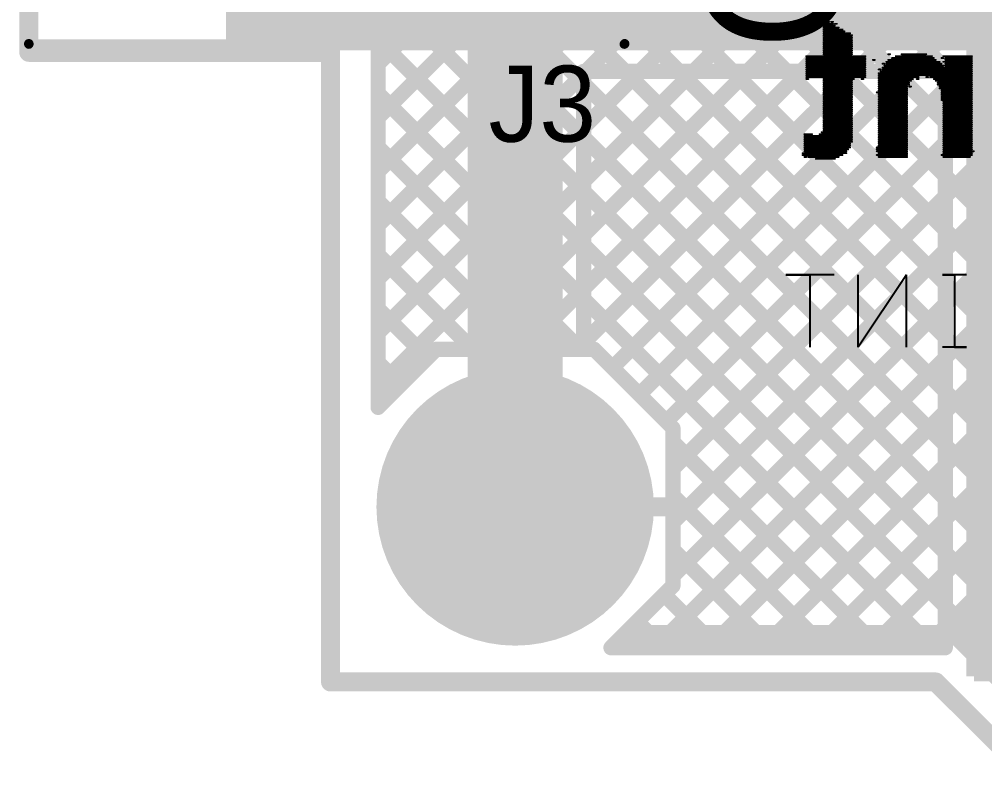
# Model space of a CAD drawing. Header units: millimetres. Extents: x 0.84 to 3.69, y 1.83 to 3.72.
# Drawn here: x 0.837 to 1.345, y 1.835 to 2.237 of the extents above; entities that cross this region are included whole.
import ezdxf

# ---------------------------------------------------------------- set-up
doc = ezdxf.new("R2010")
doc.units = ezdxf.units.MM
doc.header["$MEASUREMENT"] = 0
for name, color, linetype in [('BottomLayer', 5, 'Continuous'), ('BottomOverlay', 54, 'Continuous'), ('BottomSolder', 6, 'Continuous'), ('Mechanical2', 216, 'Continuous'), ('MultiLayer', 9, 'Continuous'), ('PadHoleLayer', 156, 'Continuous'), ('TopLayer', 1, 'Continuous'), ('TopOverlay', 2, 'Continuous'), ('TopPaste', 8, 'Continuous'), ('TopSolder', 216, 'Continuous')]:
    doc.layers.add(name, color=color, linetype=linetype)

# ---------------------------------------------------------------- blocks, each defined once
blk = doc.blocks.new('TF_002T_15_9')
at = {"layer": 'TopLayer'}
for points in [[(-0.4252, 0.18504), (-0.36811, 0.18504), (-0.4252, 0.26378), (-0.36811, 0.26378)], [(-0.4252, -0.14173), (-0.36811, -0.14173), (-0.4252, -0.06299), (-0.36811, -0.06299)]]:
    blk.add_solid(points, dxfattribs=at)
at = {"layer": 'TopPaste'}
for points in [[(-0.4252, 0.18504), (-0.36811, 0.18504), (-0.4252, 0.26378), (-0.36811, 0.26378)], [(-0.4252, -0.14173), (-0.36811, -0.14173), (-0.4252, -0.06299), (-0.36811, -0.06299)]]:
    blk.add_solid(points, dxfattribs=at)
at = {"layer": 'TopSolder'}
for points in [[(-0.4292, 0.18104), (-0.36411, 0.18104), (-0.4292, 0.26778), (-0.36411, 0.26778)], [(-0.4292, -0.14573), (-0.36411, -0.14573), (-0.4292, -0.05899), (-0.36411, -0.05899)]]:
    blk.add_solid(points, dxfattribs=at)
blk = doc.blocks.new('WJ126V_5_0_6P_56')
at = {"layer": 'TopOverlay', "const_width": 0.005}
for points in [[(0.591, 0.15454), (0, 0.15454)], [(0.59117, 0.15438), (0.591, 0.15454)], [(0.59117, -0.15854), (0.59117, 0.15438)], [(0.591, -0.15854), (0, -0.15854)]]:
    blk.add_lwpolyline(points, dxfattribs=at)
at = {"layer": 'TopOverlay', "const_width": 0.0025}
for points in [[(0.58975, 0.15454, 1), (0.59225, 0.15454, 1)], [(0.58975, 0.15454, 1), (0.59225, 0.15454, 1)], [(0.58992, 0.15438, 1), (0.59242, 0.15438, 1)], [(0.58992, 0.15438, 1), (0.59242, 0.15438, 1)], [(0.58975, -0.15854, 1), (0.59225, -0.15854, 1)], [(0.58992, -0.15854, 1), (0.59242, -0.15854, 1)]]:
    blk.add_lwpolyline(points, format="xyb", close=True, dxfattribs=at)

msp = doc.modelspace()

# ---------------------------------------------------------------- linework, layer by layer
at = {"layer": 'BottomLayer'}
for points, const_width in [([(0.866, 2.5564), (1.5544, 1.868)], 0.008), ([(1.0616, 2.50222), (1.44284, 2.12098)], 0.008), ([(1.05228, 2.48326), (1.66753, 1.868)], 0.008), ([(1.03816, 2.46909), (1.63925, 1.868)], 0.008), ([(0.99319, 2.4575), (1.58268, 1.868)], 0.008), ([(1.01926, 2.45971), (1.61097, 1.868)], 0.008), ([(1.026, 2.21394), (1.24991, 2.43785)], 0.008), ([(1.026, 2.18566), (1.26406, 2.42371)], 0.008), ([(1.026, 2.15737), (1.2782, 2.40957)], 0.008), ([(1.026, 2.12909), (1.29234, 2.39543)], 0.008), ([(1.026, 2.1008), (1.30648, 2.38128)], 0.008), ([(1.026, 2.07252), (1.32598, 2.3725)], 0.008), ([(1.026, 2.04423), (1.35427, 2.3725)], 0.008), ([(1.026, 2.04423), (1.35427, 2.3725)], 0.008), ([(1.07395, 2.0639), (1.38255, 2.3725)], 0.008), ([(1.10223, 2.0639), (1.41083, 2.3725)], 0.008), ([(1.13052, 2.0639), (1.43912, 2.3725)], 0.008), ([(1.14912, 2.05422), (1.4674, 2.3725)], 0.008), ([(1.16327, 2.04008), (1.49569, 2.3725)], 0.008), ([(1.17741, 2.02594), (1.52397, 2.3725)], 0.008), ([(1.17961, 1.915), (1.63711, 2.3725)], 0.008), ([(1.1809, 2.00114), (1.55226, 2.3725)], 0.008), ([(1.1809, 1.94457), (1.60882, 2.3725)], 0.008), ([(1.1809, 1.97286), (1.58054, 2.3725)], 0.008), ([(1.20789, 1.915), (1.66539, 2.3725)], 0.008), ([(1.06383, 2.33028), (1.52611, 1.868)], 0.008), ([(1.06133, 2.3045), (1.49783, 1.868)], 0.008), ([(1.0518, 2.28575), (1.46954, 1.868)], 0.008), ([(1.0375, 2.27176), (1.44126, 1.868)], 0.008), ([(1.01838, 2.2626), (1.41298, 1.868)], 0.008), ([(1.026, 2.248), (1.026, 2.03335)], 0.008), ([(1.026, 2.22669), (1.38469, 1.868)], 0.008), ([(1.026, 2.19841), (1.30941, 1.915)], 0.008), ([(1.026, 2.17012), (1.13223, 2.0639)], 0.008), ([(1.026, 2.14184), (1.10394, 2.0639)], 0.008), ([(1.23618, 1.915), (1.443, 2.12182)], 0.008), ([(1.026, 2.11355), (1.07566, 2.0639)], 0.008), ([(1.26446, 1.915), (1.44962, 2.10015)], 0.008), ([(1.29275, 1.915), (1.47125, 2.0935)], 0.008), ([(1.32103, 1.915), (1.49953, 2.0935)], 0.008), ([(1.33816, 1.90384), (1.52781, 2.0935)], 0.008), ([(1.026, 2.08527), (1.05196, 2.05931)], 0.008), ([(1.026, 2.03335), (1.05655, 2.0639)], 0.008), ([(1.05655, 2.0639), (1.13945, 2.0639)], 0.008), ([(1.098, 1.981), (1.098, 2.0599)], 0.01), ([(1.13945, 2.0639), (1.1809, 2.02245)], 0.008), ([(1.026, 2.05699), (1.03782, 2.04517)], 0.008), ([(1.1809, 1.93955), (1.1809, 2.02245)], 0.008), ([(1.1809, 2.01523), (1.28112, 1.915)], 0.008), ([(1.1809, 1.98694), (1.25284, 1.915)], 0.008), ([(1.098, 1.981), (1.1769, 1.981)], 0.01), ([(1.1809, 1.95866), (1.22455, 1.915)], 0.008), ([(1.15635, 1.915), (1.1809, 1.93955)], 0.008), ([(1.17631, 1.93496), (1.19627, 1.915)], 0.008), ([(1.16217, 1.92082), (1.16798, 1.915)], 0.008), ([(1.15635, 1.915), (1.327, 1.915)], 0.008), ([(1.327, 1.915), (1.374, 1.868)], 0.008)]:
    msp.add_lwpolyline(points, dxfattribs=dict(at, const_width=const_width))
for points, const_width in [([(1.024, 2.22669, 1), (1.028, 2.22669, 1)], 0.004), ([(1.024, 2.21394, 1), (1.028, 2.21394, 1)], 0.004), ([(1.024, 2.19841, 1), (1.028, 2.19841, 1)], 0.004), ([(1.024, 2.18566, 1), (1.028, 2.18566, 1)], 0.004), ([(1.024, 2.17012, 1), (1.028, 2.17012, 1)], 0.004), ([(1.024, 2.15737, 1), (1.028, 2.15737, 1)], 0.004), ([(1.024, 2.14184, 1), (1.028, 2.14184, 1)], 0.004), ([(1.024, 2.12909, 1), (1.028, 2.12909, 1)], 0.004), ([(1.024, 2.11355, 1), (1.028, 2.11355, 1)], 0.004), ([(1.024, 2.1008, 1), (1.028, 2.1008, 1)], 0.004), ([(1.024, 2.08527, 1), (1.028, 2.08527, 1)], 0.004), ([(1.024, 2.07252, 1), (1.028, 2.07252, 1)], 0.004), ([(1.05455, 2.0639, 1), (1.05855, 2.0639, 1)], 0.004), ([(1.05455, 2.0639, 1), (1.05855, 2.0639, 1)], 0.004), ([(1.07195, 2.0639, 1), (1.07595, 2.0639, 1)], 0.004), ([(1.07366, 2.0639, 1), (1.07766, 2.0639, 1)], 0.004), ([(1.0955, 2.0599, 1), (1.1005, 2.0599, 1)], 0.005), ([(1.10023, 2.0639, 1), (1.10423, 2.0639, 1)], 0.004), ([(1.10194, 2.0639, 1), (1.10594, 2.0639, 1)], 0.004), ([(1.12852, 2.0639, 1), (1.13252, 2.0639, 1)], 0.004), ([(1.13023, 2.0639, 1), (1.13423, 2.0639, 1)], 0.004), ([(1.13745, 2.0639, 1), (1.14145, 2.0639, 1)], 0.004), ([(1.13745, 2.0639, 1), (1.14145, 2.0639, 1)], 0.004), ([(1.024, 2.05699, 1), (1.028, 2.05699, 1)], 0.004), ([(1.04996, 2.05931, 1), (1.05396, 2.05931, 1)], 0.004), ([(1.14712, 2.05422, 1), (1.15112, 2.05422, 1)], 0.004), ([(1.06355, 1.981, 1), (1.13245, 1.981, 1)], 0.0689), ([(1.024, 2.04423, 1), (1.028, 2.04423, 1)], 0.004), ([(1.024, 2.04423, 1), (1.028, 2.04423, 1)], 0.004), ([(1.03582, 2.04517, 1), (1.03982, 2.04517, 1)], 0.004), ([(1.16127, 2.04008, 1), (1.16527, 2.04008, 1)], 0.004), ([(1.024, 2.03335, 1), (1.028, 2.03335, 1)], 0.004), ([(1.024, 2.03335, 1), (1.028, 2.03335, 1)], 0.004), ([(1.17541, 2.02594, 1), (1.17941, 2.02594, 1)], 0.004), ([(1.1789, 2.02245, 1), (1.1829, 2.02245, 1)], 0.004), ([(1.1789, 2.02245, 1), (1.1829, 2.02245, 1)], 0.004), ([(1.1789, 2.01523, 1), (1.1829, 2.01523, 1)], 0.004), ([(1.1789, 2.00114, 1), (1.1829, 2.00114, 1)], 0.004), ([(1.1789, 1.98694, 1), (1.1829, 1.98694, 1)], 0.004), ([(1.0955, 1.981, 1), (1.1005, 1.981, 1)], 0.005), ([(1.0955, 1.981, 1), (1.1005, 1.981, 1)], 0.005), ([(1.1744, 1.981, 1), (1.1794, 1.981, 1)], 0.005), ([(1.1789, 1.97286, 1), (1.1829, 1.97286, 1)], 0.004), ([(1.1789, 1.95866, 1), (1.1829, 1.95866, 1)], 0.004), ([(1.1789, 1.94457, 1), (1.1829, 1.94457, 1)], 0.004), ([(1.1789, 1.93955, 1), (1.1829, 1.93955, 1)], 0.004), ([(1.1789, 1.93955, 1), (1.1829, 1.93955, 1)], 0.004), ([(1.17431, 1.93496, 1), (1.17831, 1.93496, 1)], 0.004), ([(1.16017, 1.92082, 1), (1.16417, 1.92082, 1)], 0.004), ([(1.15435, 1.915, 1), (1.15835, 1.915, 1)], 0.004), ([(1.15435, 1.915, 1), (1.15835, 1.915, 1)], 0.004), ([(1.16598, 1.915, 1), (1.16998, 1.915, 1)], 0.004), ([(1.17761, 1.915, 1), (1.18161, 1.915, 1)], 0.004), ([(1.19427, 1.915, 1), (1.19827, 1.915, 1)], 0.004), ([(1.20589, 1.915, 1), (1.20989, 1.915, 1)], 0.004), ([(1.22255, 1.915, 1), (1.22655, 1.915, 1)], 0.004), ([(1.23418, 1.915, 1), (1.23818, 1.915, 1)], 0.004), ([(1.25084, 1.915, 1), (1.25484, 1.915, 1)], 0.004), ([(1.26246, 1.915, 1), (1.26646, 1.915, 1)], 0.004), ([(1.27912, 1.915, 1), (1.28312, 1.915, 1)], 0.004), ([(1.29075, 1.915, 1), (1.29475, 1.915, 1)], 0.004), ([(1.30741, 1.915, 1), (1.31141, 1.915, 1)], 0.004), ([(1.31903, 1.915, 1), (1.32303, 1.915, 1)], 0.004), ([(1.325, 1.915, 1), (1.329, 1.915, 1)], 0.004), ([(1.325, 1.915, 1), (1.329, 1.915, 1)], 0.004), ([(1.33616, 1.90384, 1), (1.34016, 1.90384, 1)], 0.004)]:
    msp.add_lwpolyline(points, format="xyb", close=True, dxfattribs=dict(at, const_width=const_width))
at = {"layer": 'BottomOverlay'}
for p, q in [((1.26558, 2.10299), (1.24025, 2.10299)), ((1.24025, 2.10299), (1.25291, 2.10299)), ((1.25291, 2.10299), (1.25291, 2.065)), ((1.30357, 2.10299), (1.27824, 2.065)), ((1.27824, 2.065), (1.27824, 2.10299)), ((1.30357, 2.065), (1.30357, 2.10299)), ((1.33522, 2.10299), (1.32256, 2.10299)), ((1.32256, 2.10299), (1.32889, 2.10299)), ((1.32889, 2.10299), (1.32889, 2.065)), ((1.33522, 2.065), (1.32256, 2.065)), ((1.32889, 2.065), (1.33522, 2.065))]:
    msp.add_line(p, q, dxfattribs=at)
at = {"layer": 'BottomOverlay', "const_width": 0.001}
for points in [[(1.257, 2.236), (1.258, 2.236)], [(1.26, 2.236), (1.263, 2.236)], [(1.26, 2.235), (1.265, 2.235)], [(1.26, 2.234), (1.266, 2.234)], [(1.26, 2.233), (1.268, 2.233)], [(1.26, 2.232), (1.27, 2.232)], [(1.264, 2.236), (1.265, 2.236)], [(1.266, 2.235), (1.267, 2.235)], [(1.26, 2.231), (1.271, 2.231)], [(1.26, 2.23), (1.274, 2.23)], [(1.26, 2.229), (1.275, 2.229)], [(1.26, 2.228), (1.275, 2.228)], [(1.26, 2.227), (1.275, 2.227)], [(1.26, 2.226), (1.275, 2.226)], [(1.26, 2.225), (1.275, 2.225)], [(1.26, 2.224), (1.275, 2.224)], [(1.26, 2.223), (1.275, 2.223)], [(1.26, 2.222), (1.275, 2.222)], [(1.251, 2.218), (1.282, 2.218)], [(1.251, 2.217), (1.282, 2.217)], [(1.26, 2.221), (1.275, 2.221)], [(1.26, 2.22), (1.275, 2.22)], [(1.26, 2.219), (1.275, 2.219)], [(1.294, 2.219), (1.295, 2.219)], [(1.296, 2.217), (1.318, 2.217)], [(1.298, 2.218), (1.317, 2.218)], [(1.301, 2.219), (1.314, 2.219)], [(1.322, 2.217), (1.323, 2.217)], [(1.323, 2.218), (1.338, 2.218)], [(1.324, 2.217), (1.338, 2.217)], [(1.251, 2.216), (1.282, 2.216)], [(1.251, 2.215), (1.282, 2.215)], [(1.251, 2.214), (1.282, 2.214)], [(1.251, 2.213), (1.282, 2.213)], [(1.251, 2.212), (1.282, 2.212)], [(1.286, 2.216), (1.287, 2.216)], [(1.291, 2.214), (1.292, 2.214)], [(1.291, 2.212), (1.338, 2.212)], [(1.292, 2.213), (1.323, 2.213)], [(1.293, 2.215), (1.321, 2.215)], [(1.293, 2.214), (1.322, 2.214)], [(1.294, 2.216), (1.319, 2.216)], [(1.323, 2.215), (1.338, 2.215)], [(1.324, 2.216), (1.338, 2.216)], [(1.324, 2.214), (1.338, 2.214)], [(1.324, 2.213), (1.338, 2.213)], [(1.251, 2.211), (1.282, 2.211)], [(1.251, 2.21), (1.282, 2.21)], [(1.251, 2.209), (1.282, 2.209)], [(1.251, 2.208), (1.282, 2.208)], [(1.251, 2.207), (1.282, 2.207)], [(1.289, 2.211), (1.29, 2.211)], [(1.289, 2.209), (1.338, 2.209)], [(1.289, 2.208), (1.338, 2.208)], [(1.289, 2.207), (1.31, 2.207)], [(1.29, 2.21), (1.338, 2.21)], [(1.291, 2.211), (1.338, 2.211)], [(1.314, 2.207), (1.315, 2.207)], [(1.316, 2.207), (1.338, 2.207)], [(1.251, 2.206), (1.252, 2.206)], [(1.26, 2.206), (1.276, 2.206)], [(1.26, 2.205), (1.275, 2.205)], [(1.26, 2.204), (1.275, 2.204)], [(1.26, 2.203), (1.275, 2.203)], [(1.26, 2.202), (1.275, 2.202)], [(1.26, 2.201), (1.275, 2.201)], [(1.28, 2.206), (1.281, 2.206)], [(1.289, 2.206), (1.307, 2.206)], [(1.289, 2.205), (1.306, 2.205)], [(1.289, 2.204), (1.305, 2.204)], [(1.289, 2.203), (1.305, 2.203)], [(1.289, 2.202), (1.304, 2.202)], [(1.289, 2.201), (1.304, 2.201)], [(1.305, 2.202), (1.306, 2.202)], [(1.309, 2.206), (1.31, 2.206)], [(1.318, 2.206), (1.338, 2.206)], [(1.319, 2.205), (1.338, 2.205)], [(1.32, 2.204), (1.338, 2.204)], [(1.32, 2.203), (1.338, 2.203)], [(1.321, 2.202), (1.338, 2.202)], [(1.321, 2.201), (1.338, 2.201)], [(1.26, 2.2), (1.275, 2.2)], [(1.26, 2.199), (1.275, 2.199)], [(1.26, 2.198), (1.275, 2.198)], [(1.26, 2.197), (1.275, 2.197)], [(1.26, 2.196), (1.275, 2.196)], [(1.288, 2.199), (1.304, 2.199)], [(1.289, 2.2), (1.304, 2.2)], [(1.289, 2.198), (1.304, 2.198)], [(1.289, 2.197), (1.304, 2.197)], [(1.289, 2.196), (1.304, 2.196)], [(1.322, 2.2), (1.338, 2.2)], [(1.322, 2.199), (1.338, 2.199)], [(1.322, 2.198), (1.338, 2.198)], [(1.322, 2.197), (1.338, 2.197)], [(1.322, 2.196), (1.338, 2.196)], [(1.26, 2.195), (1.275, 2.195)], [(1.26, 2.194), (1.275, 2.194)], [(1.26, 2.193), (1.275, 2.193)], [(1.26, 2.192), (1.275, 2.192)], [(1.26, 2.191), (1.275, 2.191)], [(1.289, 2.195), (1.304, 2.195)], [(1.289, 2.194), (1.304, 2.194)], [(1.289, 2.193), (1.304, 2.193)], [(1.289, 2.192), (1.304, 2.192)], [(1.289, 2.191), (1.304, 2.191)], [(1.322, 2.195), (1.338, 2.195)], [(1.323, 2.194), (1.338, 2.194)], [(1.323, 2.193), (1.338, 2.193)], [(1.323, 2.192), (1.338, 2.192)], [(1.323, 2.191), (1.338, 2.191)], [(1.26, 2.19), (1.275, 2.19)], [(1.26, 2.189), (1.275, 2.189)], [(1.26, 2.188), (1.275, 2.188)], [(1.26, 2.187), (1.275, 2.187)], [(1.26, 2.186), (1.275, 2.186)], [(1.289, 2.19), (1.304, 2.19)], [(1.289, 2.189), (1.304, 2.189)], [(1.289, 2.188), (1.304, 2.188)], [(1.289, 2.187), (1.304, 2.187)], [(1.289, 2.186), (1.304, 2.186)], [(1.323, 2.19), (1.338, 2.19)], [(1.323, 2.189), (1.338, 2.189)], [(1.323, 2.188), (1.338, 2.188)], [(1.323, 2.187), (1.338, 2.187)], [(1.323, 2.186), (1.338, 2.186)], [(1.26, 2.185), (1.275, 2.185)], [(1.26, 2.184), (1.275, 2.184)], [(1.26, 2.183), (1.275, 2.183)], [(1.26, 2.182), (1.275, 2.182)], [(1.26, 2.181), (1.275, 2.181)], [(1.289, 2.185), (1.304, 2.185)], [(1.289, 2.184), (1.304, 2.184)], [(1.289, 2.183), (1.304, 2.183)], [(1.289, 2.182), (1.304, 2.182)], [(1.289, 2.181), (1.304, 2.181)], [(1.323, 2.185), (1.338, 2.185)], [(1.323, 2.184), (1.338, 2.184)], [(1.323, 2.183), (1.338, 2.183)], [(1.323, 2.182), (1.338, 2.182)], [(1.323, 2.181), (1.338, 2.181)], [(1.25, 2.177), (1.254, 2.177)], [(1.25, 2.176), (1.275, 2.176)], [(1.258, 2.177), (1.275, 2.177)], [(1.259, 2.178), (1.275, 2.178)], [(1.26, 2.18), (1.275, 2.18)], [(1.26, 2.179), (1.275, 2.179)], [(1.289, 2.18), (1.304, 2.18)], [(1.289, 2.179), (1.304, 2.179)], [(1.289, 2.178), (1.304, 2.178)], [(1.289, 2.177), (1.304, 2.177)], [(1.289, 2.176), (1.304, 2.176)], [(1.323, 2.18), (1.338, 2.18)], [(1.323, 2.179), (1.338, 2.179)], [(1.323, 2.178), (1.338, 2.178)], [(1.323, 2.177), (1.338, 2.177)], [(1.323, 2.176), (1.338, 2.176)], [(1.25, 2.175), (1.275, 2.175)], [(1.25, 2.174), (1.275, 2.174)], [(1.25, 2.173), (1.275, 2.173)], [(1.25, 2.172), (1.274, 2.172)], [(1.25, 2.171), (1.274, 2.171)], [(1.289, 2.175), (1.304, 2.175)], [(1.289, 2.174), (1.304, 2.174)], [(1.289, 2.173), (1.304, 2.173)], [(1.289, 2.172), (1.304, 2.172)], [(1.289, 2.171), (1.304, 2.171)], [(1.323, 2.175), (1.338, 2.175)], [(1.323, 2.174), (1.338, 2.174)], [(1.323, 2.173), (1.338, 2.173)], [(1.323, 2.172), (1.338, 2.172)], [(1.323, 2.171), (1.338, 2.171)], [(1.249, 2.167), (1.272, 2.167)], [(1.249, 2.166), (1.27, 2.166)], [(1.25, 2.17), (1.274, 2.17)], [(1.25, 2.169), (1.273, 2.169)], [(1.25, 2.168), (1.272, 2.168)], [(1.288, 2.17), (1.304, 2.17)], [(1.288, 2.169), (1.304, 2.169)], [(1.288, 2.168), (1.304, 2.168)], [(1.288, 2.166), (1.304, 2.166)], [(1.289, 2.167), (1.304, 2.167)], [(1.322, 2.166), (1.338, 2.166)], [(1.323, 2.17), (1.338, 2.17)], [(1.323, 2.169), (1.338, 2.169)], [(1.323, 2.168), (1.339, 2.168)], [(1.323, 2.167), (1.338, 2.167)], [(1.25, 2.165), (1.251, 2.165)], [(1.252, 2.165), (1.268, 2.165)], [(1.256, 2.164), (1.266, 2.164)], [(1.289, 2.165), (1.304, 2.165)], [(1.323, 2.165), (1.337, 2.165)]]:
    msp.add_lwpolyline(points, dxfattribs=at)
at = {"layer": 'BottomOverlay', "const_width": 0.0005}
for points in [[(1.25675, 2.236, 1), (1.25725, 2.236, 1)], [(1.25775, 2.236, 1), (1.25825, 2.236, 1)], [(1.25975, 2.236, 1), (1.26025, 2.236, 1)], [(1.25975, 2.235, 1), (1.26025, 2.235, 1)], [(1.25975, 2.234, 1), (1.26025, 2.234, 1)], [(1.25975, 2.233, 1), (1.26025, 2.233, 1)], [(1.25975, 2.232, 1), (1.26025, 2.232, 1)], [(1.26275, 2.236, 1), (1.26325, 2.236, 1)], [(1.26375, 2.236, 1), (1.26425, 2.236, 1)], [(1.26475, 2.236, 1), (1.26525, 2.236, 1)], [(1.26475, 2.235, 1), (1.26525, 2.235, 1)], [(1.26575, 2.235, 1), (1.26625, 2.235, 1)], [(1.26575, 2.234, 1), (1.26625, 2.234, 1)], [(1.26675, 2.235, 1), (1.26725, 2.235, 1)], [(1.26775, 2.233, 1), (1.26825, 2.233, 1)], [(1.26975, 2.232, 1), (1.27025, 2.232, 1)], [(1.25975, 2.231, 1), (1.26025, 2.231, 1)], [(1.25975, 2.23, 1), (1.26025, 2.23, 1)], [(1.25975, 2.229, 1), (1.26025, 2.229, 1)], [(1.25975, 2.228, 1), (1.26025, 2.228, 1)], [(1.25975, 2.227, 1), (1.26025, 2.227, 1)], [(1.27075, 2.231, 1), (1.27125, 2.231, 1)], [(1.27375, 2.23, 1), (1.27425, 2.23, 1)], [(1.27475, 2.229, 1), (1.27525, 2.229, 1)], [(1.27475, 2.228, 1), (1.27525, 2.228, 1)], [(1.27475, 2.227, 1), (1.27525, 2.227, 1)], [(1.25975, 2.226, 1), (1.26025, 2.226, 1)], [(1.25975, 2.225, 1), (1.26025, 2.225, 1)], [(1.25975, 2.224, 1), (1.26025, 2.224, 1)], [(1.25975, 2.223, 1), (1.26025, 2.223, 1)], [(1.25975, 2.222, 1), (1.26025, 2.222, 1)], [(1.27475, 2.226, 1), (1.27525, 2.226, 1)], [(1.27475, 2.225, 1), (1.27525, 2.225, 1)], [(1.27475, 2.224, 1), (1.27525, 2.224, 1)], [(1.27475, 2.223, 1), (1.27525, 2.223, 1)], [(1.27475, 2.222, 1), (1.27525, 2.222, 1)], [(1.25075, 2.218, 1), (1.25125, 2.218, 1)], [(1.25075, 2.217, 1), (1.25125, 2.217, 1)], [(1.25975, 2.221, 1), (1.26025, 2.221, 1)], [(1.25975, 2.22, 1), (1.26025, 2.22, 1)], [(1.25975, 2.219, 1), (1.26025, 2.219, 1)], [(1.27475, 2.221, 1), (1.27525, 2.221, 1)], [(1.27475, 2.22, 1), (1.27525, 2.22, 1)], [(1.27475, 2.219, 1), (1.27525, 2.219, 1)], [(1.28175, 2.218, 1), (1.28225, 2.218, 1)], [(1.28175, 2.217, 1), (1.28225, 2.217, 1)], [(1.29375, 2.219, 1), (1.29425, 2.219, 1)], [(1.29475, 2.219, 1), (1.29525, 2.219, 1)], [(1.29575, 2.217, 1), (1.29625, 2.217, 1)], [(1.29775, 2.218, 1), (1.29825, 2.218, 1)], [(1.30075, 2.219, 1), (1.30125, 2.219, 1)], [(1.31375, 2.219, 1), (1.31425, 2.219, 1)], [(1.31675, 2.218, 1), (1.31725, 2.218, 1)], [(1.31775, 2.217, 1), (1.31825, 2.217, 1)], [(1.32175, 2.217, 1), (1.32225, 2.217, 1)], [(1.32275, 2.218, 1), (1.32325, 2.218, 1)], [(1.32275, 2.217, 1), (1.32325, 2.217, 1)], [(1.32375, 2.217, 1), (1.32425, 2.217, 1)], [(1.33775, 2.218, 1), (1.33825, 2.218, 1)], [(1.33775, 2.217, 1), (1.33825, 2.217, 1)], [(1.25075, 2.216, 1), (1.25125, 2.216, 1)], [(1.25075, 2.215, 1), (1.25125, 2.215, 1)], [(1.25075, 2.214, 1), (1.25125, 2.214, 1)], [(1.25075, 2.213, 1), (1.25125, 2.213, 1)], [(1.25075, 2.212, 1), (1.25125, 2.212, 1)], [(1.28175, 2.216, 1), (1.28225, 2.216, 1)], [(1.28175, 2.215, 1), (1.28225, 2.215, 1)], [(1.28175, 2.214, 1), (1.28225, 2.214, 1)], [(1.28175, 2.213, 1), (1.28225, 2.213, 1)], [(1.28175, 2.212, 1), (1.28225, 2.212, 1)], [(1.28575, 2.216, 1), (1.28625, 2.216, 1)], [(1.28675, 2.216, 1), (1.28725, 2.216, 1)], [(1.29075, 2.214, 1), (1.29125, 2.214, 1)], [(1.29075, 2.212, 1), (1.29125, 2.212, 1)], [(1.29175, 2.214, 1), (1.29225, 2.214, 1)], [(1.29175, 2.213, 1), (1.29225, 2.213, 1)], [(1.29275, 2.215, 1), (1.29325, 2.215, 1)], [(1.29275, 2.214, 1), (1.29325, 2.214, 1)], [(1.29375, 2.216, 1), (1.29425, 2.216, 1)], [(1.31875, 2.216, 1), (1.31925, 2.216, 1)], [(1.32075, 2.215, 1), (1.32125, 2.215, 1)], [(1.32175, 2.214, 1), (1.32225, 2.214, 1)], [(1.32275, 2.215, 1), (1.32325, 2.215, 1)], [(1.32275, 2.213, 1), (1.32325, 2.213, 1)], [(1.32375, 2.216, 1), (1.32425, 2.216, 1)], [(1.32375, 2.214, 1), (1.32425, 2.214, 1)], [(1.32375, 2.213, 1), (1.32425, 2.213, 1)], [(1.33775, 2.216, 1), (1.33825, 2.216, 1)], [(1.33775, 2.215, 1), (1.33825, 2.215, 1)], [(1.33775, 2.214, 1), (1.33825, 2.214, 1)], [(1.33775, 2.213, 1), (1.33825, 2.213, 1)], [(1.33775, 2.212, 1), (1.33825, 2.212, 1)], [(1.25075, 2.211, 1), (1.25125, 2.211, 1)], [(1.25075, 2.21, 1), (1.25125, 2.21, 1)], [(1.25075, 2.209, 1), (1.25125, 2.209, 1)], [(1.25075, 2.208, 1), (1.25125, 2.208, 1)], [(1.25075, 2.207, 1), (1.25125, 2.207, 1)], [(1.28175, 2.211, 1), (1.28225, 2.211, 1)], [(1.28175, 2.21, 1), (1.28225, 2.21, 1)], [(1.28175, 2.209, 1), (1.28225, 2.209, 1)], [(1.28175, 2.208, 1), (1.28225, 2.208, 1)], [(1.28175, 2.207, 1), (1.28225, 2.207, 1)], [(1.28875, 2.211, 1), (1.28925, 2.211, 1)], [(1.28875, 2.209, 1), (1.28925, 2.209, 1)], [(1.28875, 2.208, 1), (1.28925, 2.208, 1)], [(1.28875, 2.207, 1), (1.28925, 2.207, 1)], [(1.28975, 2.211, 1), (1.29025, 2.211, 1)], [(1.28975, 2.21, 1), (1.29025, 2.21, 1)], [(1.29075, 2.211, 1), (1.29125, 2.211, 1)], [(1.30975, 2.207, 1), (1.31025, 2.207, 1)], [(1.31375, 2.207, 1), (1.31425, 2.207, 1)], [(1.31475, 2.207, 1), (1.31525, 2.207, 1)], [(1.31575, 2.207, 1), (1.31625, 2.207, 1)], [(1.33775, 2.211, 1), (1.33825, 2.211, 1)], [(1.33775, 2.21, 1), (1.33825, 2.21, 1)], [(1.33775, 2.209, 1), (1.33825, 2.209, 1)], [(1.33775, 2.208, 1), (1.33825, 2.208, 1)], [(1.33775, 2.207, 1), (1.33825, 2.207, 1)], [(1.25075, 2.206, 1), (1.25125, 2.206, 1)], [(1.25175, 2.206, 1), (1.25225, 2.206, 1)], [(1.25975, 2.206, 1), (1.26025, 2.206, 1)], [(1.25975, 2.205, 1), (1.26025, 2.205, 1)], [(1.25975, 2.204, 1), (1.26025, 2.204, 1)], [(1.25975, 2.203, 1), (1.26025, 2.203, 1)], [(1.25975, 2.202, 1), (1.26025, 2.202, 1)], [(1.25975, 2.201, 1), (1.26025, 2.201, 1)], [(1.27475, 2.205, 1), (1.27525, 2.205, 1)], [(1.27475, 2.204, 1), (1.27525, 2.204, 1)], [(1.27475, 2.203, 1), (1.27525, 2.203, 1)], [(1.27475, 2.202, 1), (1.27525, 2.202, 1)], [(1.27475, 2.201, 1), (1.27525, 2.201, 1)], [(1.27575, 2.206, 1), (1.27625, 2.206, 1)], [(1.27975, 2.206, 1), (1.28025, 2.206, 1)], [(1.28075, 2.206, 1), (1.28125, 2.206, 1)], [(1.28875, 2.206, 1), (1.28925, 2.206, 1)], [(1.28875, 2.205, 1), (1.28925, 2.205, 1)], [(1.28875, 2.204, 1), (1.28925, 2.204, 1)], [(1.28875, 2.203, 1), (1.28925, 2.203, 1)], [(1.28875, 2.202, 1), (1.28925, 2.202, 1)], [(1.28875, 2.201, 1), (1.28925, 2.201, 1)], [(1.30375, 2.202, 1), (1.30425, 2.202, 1)], [(1.30375, 2.201, 1), (1.30425, 2.201, 1)], [(1.30475, 2.204, 1), (1.30525, 2.204, 1)], [(1.30475, 2.203, 1), (1.30525, 2.203, 1)], [(1.30475, 2.202, 1), (1.30525, 2.202, 1)], [(1.30575, 2.205, 1), (1.30625, 2.205, 1)], [(1.30575, 2.202, 1), (1.30625, 2.202, 1)], [(1.30675, 2.206, 1), (1.30725, 2.206, 1)], [(1.30875, 2.206, 1), (1.30925, 2.206, 1)], [(1.30975, 2.206, 1), (1.31025, 2.206, 1)], [(1.31775, 2.206, 1), (1.31825, 2.206, 1)], [(1.31875, 2.205, 1), (1.31925, 2.205, 1)], [(1.31975, 2.204, 1), (1.32025, 2.204, 1)], [(1.31975, 2.203, 1), (1.32025, 2.203, 1)], [(1.32075, 2.202, 1), (1.32125, 2.202, 1)], [(1.32075, 2.201, 1), (1.32125, 2.201, 1)], [(1.33775, 2.206, 1), (1.33825, 2.206, 1)], [(1.33775, 2.205, 1), (1.33825, 2.205, 1)], [(1.33775, 2.204, 1), (1.33825, 2.204, 1)], [(1.33775, 2.203, 1), (1.33825, 2.203, 1)], [(1.33775, 2.202, 1), (1.33825, 2.202, 1)], [(1.33775, 2.201, 1), (1.33825, 2.201, 1)], [(1.25975, 2.2, 1), (1.26025, 2.2, 1)], [(1.25975, 2.199, 1), (1.26025, 2.199, 1)], [(1.25975, 2.198, 1), (1.26025, 2.198, 1)], [(1.25975, 2.197, 1), (1.26025, 2.197, 1)], [(1.25975, 2.196, 1), (1.26025, 2.196, 1)], [(1.27475, 2.2, 1), (1.27525, 2.2, 1)], [(1.27475, 2.199, 1), (1.27525, 2.199, 1)], [(1.27475, 2.198, 1), (1.27525, 2.198, 1)], [(1.27475, 2.197, 1), (1.27525, 2.197, 1)], [(1.27475, 2.196, 1), (1.27525, 2.196, 1)], [(1.28775, 2.199, 1), (1.28825, 2.199, 1)], [(1.28875, 2.2, 1), (1.28925, 2.2, 1)], [(1.28875, 2.198, 1), (1.28925, 2.198, 1)], [(1.28875, 2.197, 1), (1.28925, 2.197, 1)], [(1.28875, 2.196, 1), (1.28925, 2.196, 1)], [(1.30375, 2.2, 1), (1.30425, 2.2, 1)], [(1.30375, 2.199, 1), (1.30425, 2.199, 1)], [(1.30375, 2.198, 1), (1.30425, 2.198, 1)], [(1.30375, 2.197, 1), (1.30425, 2.197, 1)], [(1.30375, 2.196, 1), (1.30425, 2.196, 1)], [(1.32175, 2.2, 1), (1.32225, 2.2, 1)], [(1.32175, 2.199, 1), (1.32225, 2.199, 1)], [(1.32175, 2.198, 1), (1.32225, 2.198, 1)], [(1.32175, 2.197, 1), (1.32225, 2.197, 1)], [(1.32175, 2.196, 1), (1.32225, 2.196, 1)], [(1.33775, 2.2, 1), (1.33825, 2.2, 1)], [(1.33775, 2.199, 1), (1.33825, 2.199, 1)], [(1.33775, 2.198, 1), (1.33825, 2.198, 1)], [(1.33775, 2.197, 1), (1.33825, 2.197, 1)], [(1.33775, 2.196, 1), (1.33825, 2.196, 1)], [(1.25975, 2.195, 1), (1.26025, 2.195, 1)], [(1.25975, 2.194, 1), (1.26025, 2.194, 1)], [(1.25975, 2.193, 1), (1.26025, 2.193, 1)], [(1.25975, 2.192, 1), (1.26025, 2.192, 1)], [(1.25975, 2.191, 1), (1.26025, 2.191, 1)], [(1.27475, 2.195, 1), (1.27525, 2.195, 1)], [(1.27475, 2.194, 1), (1.27525, 2.194, 1)], [(1.27475, 2.193, 1), (1.27525, 2.193, 1)], [(1.27475, 2.192, 1), (1.27525, 2.192, 1)], [(1.27475, 2.191, 1), (1.27525, 2.191, 1)], [(1.28875, 2.195, 1), (1.28925, 2.195, 1)], [(1.28875, 2.194, 1), (1.28925, 2.194, 1)], [(1.28875, 2.193, 1), (1.28925, 2.193, 1)], [(1.28875, 2.192, 1), (1.28925, 2.192, 1)], [(1.28875, 2.191, 1), (1.28925, 2.191, 1)], [(1.30375, 2.195, 1), (1.30425, 2.195, 1)], [(1.30375, 2.194, 1), (1.30425, 2.194, 1)], [(1.30375, 2.193, 1), (1.30425, 2.193, 1)], [(1.30375, 2.192, 1), (1.30425, 2.192, 1)], [(1.30375, 2.191, 1), (1.30425, 2.191, 1)], [(1.32175, 2.195, 1), (1.32225, 2.195, 1)], [(1.32275, 2.194, 1), (1.32325, 2.194, 1)], [(1.32275, 2.193, 1), (1.32325, 2.193, 1)], [(1.32275, 2.192, 1), (1.32325, 2.192, 1)], [(1.32275, 2.191, 1), (1.32325, 2.191, 1)], [(1.33775, 2.195, 1), (1.33825, 2.195, 1)], [(1.33775, 2.194, 1), (1.33825, 2.194, 1)], [(1.33775, 2.193, 1), (1.33825, 2.193, 1)], [(1.33775, 2.192, 1), (1.33825, 2.192, 1)], [(1.33775, 2.191, 1), (1.33825, 2.191, 1)], [(1.25975, 2.19, 1), (1.26025, 2.19, 1)], [(1.25975, 2.189, 1), (1.26025, 2.189, 1)], [(1.25975, 2.188, 1), (1.26025, 2.188, 1)], [(1.25975, 2.187, 1), (1.26025, 2.187, 1)], [(1.25975, 2.186, 1), (1.26025, 2.186, 1)], [(1.27475, 2.19, 1), (1.27525, 2.19, 1)], [(1.27475, 2.189, 1), (1.27525, 2.189, 1)], [(1.27475, 2.188, 1), (1.27525, 2.188, 1)], [(1.27475, 2.187, 1), (1.27525, 2.187, 1)], [(1.27475, 2.186, 1), (1.27525, 2.186, 1)], [(1.28875, 2.19, 1), (1.28925, 2.19, 1)], [(1.28875, 2.189, 1), (1.28925, 2.189, 1)], [(1.28875, 2.188, 1), (1.28925, 2.188, 1)], [(1.28875, 2.187, 1), (1.28925, 2.187, 1)], [(1.28875, 2.186, 1), (1.28925, 2.186, 1)], [(1.30375, 2.19, 1), (1.30425, 2.19, 1)], [(1.30375, 2.189, 1), (1.30425, 2.189, 1)], [(1.30375, 2.188, 1), (1.30425, 2.188, 1)], [(1.30375, 2.187, 1), (1.30425, 2.187, 1)], [(1.30375, 2.186, 1), (1.30425, 2.186, 1)], [(1.32275, 2.19, 1), (1.32325, 2.19, 1)], [(1.32275, 2.189, 1), (1.32325, 2.189, 1)], [(1.32275, 2.188, 1), (1.32325, 2.188, 1)], [(1.32275, 2.187, 1), (1.32325, 2.187, 1)], [(1.32275, 2.186, 1), (1.32325, 2.186, 1)], [(1.33775, 2.19, 1), (1.33825, 2.19, 1)], [(1.33775, 2.189, 1), (1.33825, 2.189, 1)], [(1.33775, 2.188, 1), (1.33825, 2.188, 1)], [(1.33775, 2.187, 1), (1.33825, 2.187, 1)], [(1.33775, 2.186, 1), (1.33825, 2.186, 1)], [(1.25975, 2.185, 1), (1.26025, 2.185, 1)], [(1.25975, 2.184, 1), (1.26025, 2.184, 1)], [(1.25975, 2.183, 1), (1.26025, 2.183, 1)], [(1.25975, 2.182, 1), (1.26025, 2.182, 1)], [(1.25975, 2.181, 1), (1.26025, 2.181, 1)], [(1.27475, 2.185, 1), (1.27525, 2.185, 1)], [(1.27475, 2.184, 1), (1.27525, 2.184, 1)], [(1.27475, 2.183, 1), (1.27525, 2.183, 1)], [(1.27475, 2.182, 1), (1.27525, 2.182, 1)], [(1.27475, 2.181, 1), (1.27525, 2.181, 1)], [(1.28875, 2.185, 1), (1.28925, 2.185, 1)], [(1.28875, 2.184, 1), (1.28925, 2.184, 1)], [(1.28875, 2.183, 1), (1.28925, 2.183, 1)], [(1.28875, 2.182, 1), (1.28925, 2.182, 1)], [(1.28875, 2.181, 1), (1.28925, 2.181, 1)], [(1.30375, 2.185, 1), (1.30425, 2.185, 1)], [(1.30375, 2.184, 1), (1.30425, 2.184, 1)], [(1.30375, 2.183, 1), (1.30425, 2.183, 1)], [(1.30375, 2.182, 1), (1.30425, 2.182, 1)], [(1.30375, 2.181, 1), (1.30425, 2.181, 1)], [(1.32275, 2.185, 1), (1.32325, 2.185, 1)], [(1.32275, 2.184, 1), (1.32325, 2.184, 1)], [(1.32275, 2.183, 1), (1.32325, 2.183, 1)], [(1.32275, 2.182, 1), (1.32325, 2.182, 1)], [(1.32275, 2.181, 1), (1.32325, 2.181, 1)], [(1.33775, 2.185, 1), (1.33825, 2.185, 1)], [(1.33775, 2.184, 1), (1.33825, 2.184, 1)], [(1.33775, 2.183, 1), (1.33825, 2.183, 1)], [(1.33775, 2.182, 1), (1.33825, 2.182, 1)], [(1.33775, 2.181, 1), (1.33825, 2.181, 1)], [(1.24975, 2.177, 1), (1.25025, 2.177, 1)], [(1.24975, 2.176, 1), (1.25025, 2.176, 1)], [(1.25375, 2.177, 1), (1.25425, 2.177, 1)], [(1.25775, 2.177, 1), (1.25825, 2.177, 1)], [(1.25875, 2.178, 1), (1.25925, 2.178, 1)], [(1.25975, 2.18, 1), (1.26025, 2.18, 1)], [(1.25975, 2.179, 1), (1.26025, 2.179, 1)], [(1.27475, 2.18, 1), (1.27525, 2.18, 1)], [(1.27475, 2.179, 1), (1.27525, 2.179, 1)], [(1.27475, 2.178, 1), (1.27525, 2.178, 1)], [(1.27475, 2.177, 1), (1.27525, 2.177, 1)], [(1.27475, 2.176, 1), (1.27525, 2.176, 1)], [(1.28875, 2.18, 1), (1.28925, 2.18, 1)], [(1.28875, 2.179, 1), (1.28925, 2.179, 1)], [(1.28875, 2.178, 1), (1.28925, 2.178, 1)], [(1.28875, 2.177, 1), (1.28925, 2.177, 1)], [(1.28875, 2.176, 1), (1.28925, 2.176, 1)], [(1.30375, 2.18, 1), (1.30425, 2.18, 1)], [(1.30375, 2.179, 1), (1.30425, 2.179, 1)], [(1.30375, 2.178, 1), (1.30425, 2.178, 1)], [(1.30375, 2.177, 1), (1.30425, 2.177, 1)], [(1.30375, 2.176, 1), (1.30425, 2.176, 1)], [(1.32275, 2.18, 1), (1.32325, 2.18, 1)], [(1.32275, 2.179, 1), (1.32325, 2.179, 1)], [(1.32275, 2.178, 1), (1.32325, 2.178, 1)], [(1.32275, 2.177, 1), (1.32325, 2.177, 1)], [(1.32275, 2.176, 1), (1.32325, 2.176, 1)], [(1.33775, 2.18, 1), (1.33825, 2.18, 1)], [(1.33775, 2.179, 1), (1.33825, 2.179, 1)], [(1.33775, 2.178, 1), (1.33825, 2.178, 1)], [(1.33775, 2.177, 1), (1.33825, 2.177, 1)], [(1.33775, 2.176, 1), (1.33825, 2.176, 1)], [(1.24975, 2.175, 1), (1.25025, 2.175, 1)], [(1.24975, 2.174, 1), (1.25025, 2.174, 1)], [(1.24975, 2.173, 1), (1.25025, 2.173, 1)], [(1.24975, 2.172, 1), (1.25025, 2.172, 1)], [(1.24975, 2.171, 1), (1.25025, 2.171, 1)], [(1.27375, 2.172, 1), (1.27425, 2.172, 1)], [(1.27375, 2.171, 1), (1.27425, 2.171, 1)], [(1.27475, 2.175, 1), (1.27525, 2.175, 1)], [(1.27475, 2.174, 1), (1.27525, 2.174, 1)], [(1.27475, 2.173, 1), (1.27525, 2.173, 1)], [(1.28875, 2.175, 1), (1.28925, 2.175, 1)], [(1.28875, 2.174, 1), (1.28925, 2.174, 1)], [(1.28875, 2.173, 1), (1.28925, 2.173, 1)], [(1.28875, 2.172, 1), (1.28925, 2.172, 1)], [(1.28875, 2.171, 1), (1.28925, 2.171, 1)], [(1.30375, 2.175, 1), (1.30425, 2.175, 1)], [(1.30375, 2.174, 1), (1.30425, 2.174, 1)], [(1.30375, 2.173, 1), (1.30425, 2.173, 1)], [(1.30375, 2.172, 1), (1.30425, 2.172, 1)], [(1.30375, 2.171, 1), (1.30425, 2.171, 1)], [(1.32275, 2.175, 1), (1.32325, 2.175, 1)], [(1.32275, 2.174, 1), (1.32325, 2.174, 1)], [(1.32275, 2.173, 1), (1.32325, 2.173, 1)], [(1.32275, 2.172, 1), (1.32325, 2.172, 1)], [(1.32275, 2.171, 1), (1.32325, 2.171, 1)], [(1.33775, 2.175, 1), (1.33825, 2.175, 1)], [(1.33775, 2.174, 1), (1.33825, 2.174, 1)], [(1.33775, 2.173, 1), (1.33825, 2.173, 1)], [(1.33775, 2.172, 1), (1.33825, 2.172, 1)], [(1.33775, 2.171, 1), (1.33825, 2.171, 1)], [(1.24875, 2.167, 1), (1.24925, 2.167, 1)], [(1.24875, 2.166, 1), (1.24925, 2.166, 1)], [(1.24975, 2.17, 1), (1.25025, 2.17, 1)], [(1.24975, 2.169, 1), (1.25025, 2.169, 1)], [(1.24975, 2.168, 1), (1.25025, 2.168, 1)], [(1.26975, 2.166, 1), (1.27025, 2.166, 1)], [(1.27175, 2.168, 1), (1.27225, 2.168, 1)], [(1.27175, 2.167, 1), (1.27225, 2.167, 1)], [(1.27275, 2.169, 1), (1.27325, 2.169, 1)], [(1.27375, 2.17, 1), (1.27425, 2.17, 1)], [(1.28775, 2.17, 1), (1.28825, 2.17, 1)], [(1.28775, 2.169, 1), (1.28825, 2.169, 1)], [(1.28775, 2.168, 1), (1.28825, 2.168, 1)], [(1.28775, 2.166, 1), (1.28825, 2.166, 1)], [(1.28875, 2.167, 1), (1.28925, 2.167, 1)], [(1.30375, 2.17, 1), (1.30425, 2.17, 1)], [(1.30375, 2.169, 1), (1.30425, 2.169, 1)], [(1.30375, 2.168, 1), (1.30425, 2.168, 1)], [(1.30375, 2.167, 1), (1.30425, 2.167, 1)], [(1.30375, 2.166, 1), (1.30425, 2.166, 1)], [(1.32175, 2.166, 1), (1.32225, 2.166, 1)], [(1.32275, 2.17, 1), (1.32325, 2.17, 1)], [(1.32275, 2.169, 1), (1.32325, 2.169, 1)], [(1.32275, 2.168, 1), (1.32325, 2.168, 1)], [(1.32275, 2.167, 1), (1.32325, 2.167, 1)], [(1.33775, 2.17, 1), (1.33825, 2.17, 1)], [(1.33775, 2.169, 1), (1.33825, 2.169, 1)], [(1.33775, 2.167, 1), (1.33825, 2.167, 1)], [(1.33775, 2.166, 1), (1.33825, 2.166, 1)], [(1.33875, 2.168, 1), (1.33925, 2.168, 1)], [(1.24975, 2.165, 1), (1.25025, 2.165, 1)], [(1.25075, 2.165, 1), (1.25125, 2.165, 1)], [(1.25175, 2.165, 1), (1.25225, 2.165, 1)], [(1.25575, 2.164, 1), (1.25625, 2.164, 1)], [(1.26575, 2.164, 1), (1.26625, 2.164, 1)], [(1.26775, 2.165, 1), (1.26825, 2.165, 1)], [(1.28875, 2.165, 1), (1.28925, 2.165, 1)], [(1.30375, 2.165, 1), (1.30425, 2.165, 1)], [(1.32275, 2.165, 1), (1.32325, 2.165, 1)], [(1.33675, 2.165, 1), (1.33725, 2.165, 1)]]:
    msp.add_lwpolyline(points, format="xyb", close=True, dxfattribs=at)
at = {"layer": 'BottomSolder', "const_width": 0.0729}
msp.add_lwpolyline([(1.06155, 1.981, 1), (1.13445, 1.981, 1)], format="xyb", close=True, dxfattribs=at)
at = {"layer": 'Mechanical2', "const_width": 0.01}
for points in [[(0.84246, 3.411), (0.84246, 2.22)], [(0.84246, 2.22), (1.001, 2.22)], [(1.001, 1.889), (1.001, 2.22)], [(1.001, 1.889), (1.319, 1.889)], [(1.319, 1.889), (1.368, 1.84)]]:
    msp.add_lwpolyline(points, dxfattribs=at)
at = {"layer": 'Mechanical2', "const_width": 0.005}
for points in [[(0.83996, 2.22, 1), (0.84496, 2.22, 1)], [(0.83996, 2.22, 1), (0.84496, 2.22, 1)], [(0.9985, 2.22, 1), (1.0035, 2.22, 1)], [(0.9985, 2.22, 1), (1.0035, 2.22, 1)], [(0.9985, 1.889, 1), (1.0035, 1.889, 1)], [(0.9985, 1.889, 1), (1.0035, 1.889, 1)], [(1.3165, 1.889, 1), (1.3215, 1.889, 1)], [(1.3165, 1.889, 1), (1.3215, 1.889, 1)]]:
    msp.add_lwpolyline(points, format="xyb", close=True, dxfattribs=at)
at = {"layer": 'MultiLayer', "const_width": 0.0689}
msp.add_lwpolyline([(1.06355, 1.981, 1), (1.13245, 1.981, 1)], format="xyb", close=True, dxfattribs=at)
at = {"layer": 'PadHoleLayer', "const_width": 0.04921}
msp.add_lwpolyline([(1.07339, 1.981, 1), (1.12261, 1.981, 1)], format="xyb", close=True, dxfattribs=at)
at = {"layer": 'TopLayer'}
for points, const_width in [([(1.098, 1.981), (1.098, 2.316)], 0.05), ([(1.134, 2.21), (1.324, 2.21)], 0.008), ([(1.134, 2.15223), (1.19177, 2.21)], 0.008), ([(1.134, 2.06738), (1.27662, 2.21)], 0.008), ([(1.134, 2.0639), (1.134, 2.21)], 0.008), ([(1.134, 2.12395), (1.22005, 2.21)], 0.008), ([(1.134, 2.12395), (1.22005, 2.21)], 0.008), ([(1.134, 2.18052), (1.16348, 2.21)], 0.008), ([(1.134, 2.09567), (1.24833, 2.21)], 0.008), ([(1.14912, 2.05422), (1.3049, 2.21)], 0.008), ([(1.15583, 2.21), (1.324, 2.04183)], 0.008), ([(1.18411, 2.21), (1.324, 2.07011)], 0.008), ([(1.2124, 2.21), (1.324, 2.0984)], 0.008), ([(1.24068, 2.21), (1.324, 2.12668)], 0.008), ([(1.26897, 2.21), (1.324, 2.15497)], 0.008), ([(1.29725, 2.21), (1.324, 2.18325)], 0.008), ([(1.324, 1.907), (1.324, 2.21)], 0.008), ([(1.134, 2.20354), (1.324, 2.01354)], 0.008), ([(1.16327, 2.04008), (1.324, 2.20081)], 0.008), ([(1.134, 2.17526), (1.324, 1.98526)], 0.008), ([(1.17741, 2.02594), (1.324, 2.17253)], 0.008), ([(1.134, 2.14698), (1.324, 1.95698)], 0.008), ([(1.1809, 2.00114), (1.324, 2.14424)], 0.008), ([(1.134, 2.11869), (1.324, 1.92869)], 0.008), ([(1.1809, 1.97286), (1.324, 2.11596)], 0.008), ([(1.134, 2.09041), (1.31741, 1.907)], 0.008), ([(1.1809, 1.94457), (1.324, 2.08768)], 0.008), ([(1.134, 2.0639), (1.13945, 2.0639)], 0.008), ([(1.13945, 2.0639), (1.1809, 2.02245)], 0.008), ([(1.17161, 1.907), (1.324, 2.05939)], 0.008), ([(1.19989, 1.907), (1.324, 2.03111)], 0.008), ([(1.1809, 1.93955), (1.1809, 2.02245)], 0.008), ([(1.1809, 2.01523), (1.28912, 1.907)], 0.008), ([(1.22818, 1.907), (1.324, 2.00282)], 0.008), ([(1.1809, 1.98694), (1.26084, 1.907)], 0.008), ([(1.098, 1.981), (1.1769, 1.981)], 0.01), ([(1.25646, 1.907), (1.324, 1.97454)], 0.008), ([(1.1809, 1.95866), (1.23255, 1.907)], 0.008), ([(1.28475, 1.907), (1.324, 1.94625)], 0.008), ([(1.14835, 1.907), (1.1809, 1.93955)], 0.008), ([(1.17631, 1.93496), (1.20427, 1.907)], 0.008), ([(1.16217, 1.92082), (1.17598, 1.907)], 0.008), ([(1.31303, 1.907), (1.324, 1.91797)], 0.008), ([(1.14835, 1.907), (1.324, 1.907)], 0.008)]:
    msp.add_lwpolyline(points, dxfattribs=dict(at, const_width=const_width))
for points, const_width in [([(1.132, 2.21, 1), (1.136, 2.21, 1)], 0.004), ([(1.132, 2.21, 1), (1.136, 2.21, 1)], 0.004), ([(1.15383, 2.21, 1), (1.15783, 2.21, 1)], 0.004), ([(1.16148, 2.21, 1), (1.16548, 2.21, 1)], 0.004), ([(1.18211, 2.21, 1), (1.18611, 2.21, 1)], 0.004), ([(1.18977, 2.21, 1), (1.19377, 2.21, 1)], 0.004), ([(1.2104, 2.21, 1), (1.2144, 2.21, 1)], 0.004), ([(1.21805, 2.21, 1), (1.22205, 2.21, 1)], 0.004), ([(1.21805, 2.21, 1), (1.22205, 2.21, 1)], 0.004), ([(1.23868, 2.21, 1), (1.24268, 2.21, 1)], 0.004), ([(1.24633, 2.21, 1), (1.25033, 2.21, 1)], 0.004), ([(1.26697, 2.21, 1), (1.27097, 2.21, 1)], 0.004), ([(1.27462, 2.21, 1), (1.27862, 2.21, 1)], 0.004), ([(1.29525, 2.21, 1), (1.29925, 2.21, 1)], 0.004), ([(1.3029, 2.21, 1), (1.3069, 2.21, 1)], 0.004), ([(1.322, 2.21, 1), (1.326, 2.21, 1)], 0.004), ([(1.322, 2.21, 1), (1.326, 2.21, 1)], 0.004), ([(1.132, 2.20354, 1), (1.136, 2.20354, 1)], 0.004), ([(1.322, 2.20081, 1), (1.326, 2.20081, 1)], 0.004), ([(1.322, 2.18325, 1), (1.326, 2.18325, 1)], 0.004), ([(1.132, 2.18052, 1), (1.136, 2.18052, 1)], 0.004), ([(1.132, 2.17526, 1), (1.136, 2.17526, 1)], 0.004), ([(1.322, 2.17253, 1), (1.326, 2.17253, 1)], 0.004), ([(1.132, 2.15223, 1), (1.136, 2.15223, 1)], 0.004), ([(1.322, 2.15497, 1), (1.326, 2.15497, 1)], 0.004), ([(1.132, 2.14698, 1), (1.136, 2.14698, 1)], 0.004), ([(1.322, 2.14424, 1), (1.326, 2.14424, 1)], 0.004), ([(1.322, 2.12668, 1), (1.326, 2.12668, 1)], 0.004), ([(1.132, 2.12395, 1), (1.136, 2.12395, 1)], 0.004), ([(1.132, 2.12395, 1), (1.136, 2.12395, 1)], 0.004), ([(1.132, 2.11869, 1), (1.136, 2.11869, 1)], 0.004), ([(1.322, 2.11596, 1), (1.326, 2.11596, 1)], 0.004), ([(1.322, 2.0984, 1), (1.326, 2.0984, 1)], 0.004), ([(1.132, 2.09567, 1), (1.136, 2.09567, 1)], 0.004), ([(1.132, 2.09041, 1), (1.136, 2.09041, 1)], 0.004), ([(1.322, 2.08768, 1), (1.326, 2.08768, 1)], 0.004), ([(1.132, 2.06738, 1), (1.136, 2.06738, 1)], 0.004), ([(1.322, 2.07011, 1), (1.326, 2.07011, 1)], 0.004), ([(1.132, 2.0639, 1), (1.136, 2.0639, 1)], 0.004), ([(1.132, 2.0639, 1), (1.136, 2.0639, 1)], 0.004), ([(1.13745, 2.0639, 1), (1.14145, 2.0639, 1)], 0.004), ([(1.13745, 2.0639, 1), (1.14145, 2.0639, 1)], 0.004), ([(1.322, 2.05939, 1), (1.326, 2.05939, 1)], 0.004), ([(1.14712, 2.05422, 1), (1.15112, 2.05422, 1)], 0.004), ([(1.06355, 1.981, 1), (1.13245, 1.981, 1)], 0.0689), ([(1.322, 2.04183, 1), (1.326, 2.04183, 1)], 0.004), ([(1.16127, 2.04008, 1), (1.16527, 2.04008, 1)], 0.004), ([(1.322, 2.03111, 1), (1.326, 2.03111, 1)], 0.004), ([(1.17541, 2.02594, 1), (1.17941, 2.02594, 1)], 0.004), ([(1.1789, 2.02245, 1), (1.1829, 2.02245, 1)], 0.004), ([(1.1789, 2.02245, 1), (1.1829, 2.02245, 1)], 0.004), ([(1.1789, 2.01523, 1), (1.1829, 2.01523, 1)], 0.004), ([(1.322, 2.01354, 1), (1.326, 2.01354, 1)], 0.004), ([(1.0855, 1.981, 1), (1.1105, 1.981, 1)], 0.025), ([(1.1789, 2.00114, 1), (1.1829, 2.00114, 1)], 0.004), ([(1.322, 2.00282, 1), (1.326, 2.00282, 1)], 0.004), ([(1.1789, 1.98694, 1), (1.1829, 1.98694, 1)], 0.004), ([(1.322, 1.98526, 1), (1.326, 1.98526, 1)], 0.004), ([(1.0955, 1.981, 1), (1.1005, 1.981, 1)], 0.005), ([(1.1744, 1.981, 1), (1.1794, 1.981, 1)], 0.005), ([(1.322, 1.97454, 1), (1.326, 1.97454, 1)], 0.004), ([(1.1789, 1.97286, 1), (1.1829, 1.97286, 1)], 0.004), ([(1.1789, 1.95866, 1), (1.1829, 1.95866, 1)], 0.004), ([(1.322, 1.95698, 1), (1.326, 1.95698, 1)], 0.004), ([(1.1789, 1.94457, 1), (1.1829, 1.94457, 1)], 0.004), ([(1.322, 1.94625, 1), (1.326, 1.94625, 1)], 0.004), ([(1.1789, 1.93955, 1), (1.1829, 1.93955, 1)], 0.004), ([(1.1789, 1.93955, 1), (1.1829, 1.93955, 1)], 0.004), ([(1.17431, 1.93496, 1), (1.17831, 1.93496, 1)], 0.004), ([(1.322, 1.92869, 1), (1.326, 1.92869, 1)], 0.004), ([(1.16017, 1.92082, 1), (1.16417, 1.92082, 1)], 0.004), ([(1.322, 1.91797, 1), (1.326, 1.91797, 1)], 0.004), ([(1.14635, 1.907, 1), (1.15035, 1.907, 1)], 0.004), ([(1.14635, 1.907, 1), (1.15035, 1.907, 1)], 0.004), ([(1.16961, 1.907, 1), (1.17361, 1.907, 1)], 0.004), ([(1.17398, 1.907, 1), (1.17798, 1.907, 1)], 0.004), ([(1.19789, 1.907, 1), (1.20189, 1.907, 1)], 0.004), ([(1.20227, 1.907, 1), (1.20627, 1.907, 1)], 0.004), ([(1.22618, 1.907, 1), (1.23018, 1.907, 1)], 0.004), ([(1.23055, 1.907, 1), (1.23455, 1.907, 1)], 0.004), ([(1.25446, 1.907, 1), (1.25846, 1.907, 1)], 0.004), ([(1.25884, 1.907, 1), (1.26284, 1.907, 1)], 0.004), ([(1.28275, 1.907, 1), (1.28675, 1.907, 1)], 0.004), ([(1.28712, 1.907, 1), (1.29112, 1.907, 1)], 0.004), ([(1.31103, 1.907, 1), (1.31503, 1.907, 1)], 0.004), ([(1.31541, 1.907, 1), (1.31941, 1.907, 1)], 0.004), ([(1.322, 1.907, 1), (1.326, 1.907, 1)], 0.004), ([(1.322, 1.907, 1), (1.326, 1.907, 1)], 0.004)]:
    msp.add_lwpolyline(points, format="xyb", close=True, dxfattribs=dict(at, const_width=const_width))
for points in [[(0.946, 2.221), (1.358, 2.221), (0.946, 2.584), (1.358, 2.584)], [(1.371, 1.892), (1.371, 2.545), (1.335, 1.892), (1.335, 2.545)], [(1.34, 1.892), (1.946, 1.892), (1.34, 1.983), (1.946, 1.983)]]:
    msp.add_solid(points, dxfattribs=at)
at = {"layer": 'TopSolder', "const_width": 0.0729}
msp.add_lwpolyline([(1.06155, 1.981, 1), (1.13445, 1.981, 1)], format="xyb", close=True, dxfattribs=at)

# ---------------------------------------------------------------- block references
at = {"rotation": 270}
msp.add_blockref('WJ126V_5_0_6P_56', (1.001, 2.8155), dxfattribs=at)
msp.add_blockref('TF_002T_15_9', (1.76831, 2.035))

# ---------------------------------------------------------------- texts
at = {"layer": 'TopOverlay'}
msp.add_text('GND', height=0.075, rotation=90, dxfattribs=at).set_placement((1.27112, 2.221))
msp.add_text('J3', height=0.04, dxfattribs=at).set_placement((1.084, 2.173))

doc.saveas('drawing.dxf')
